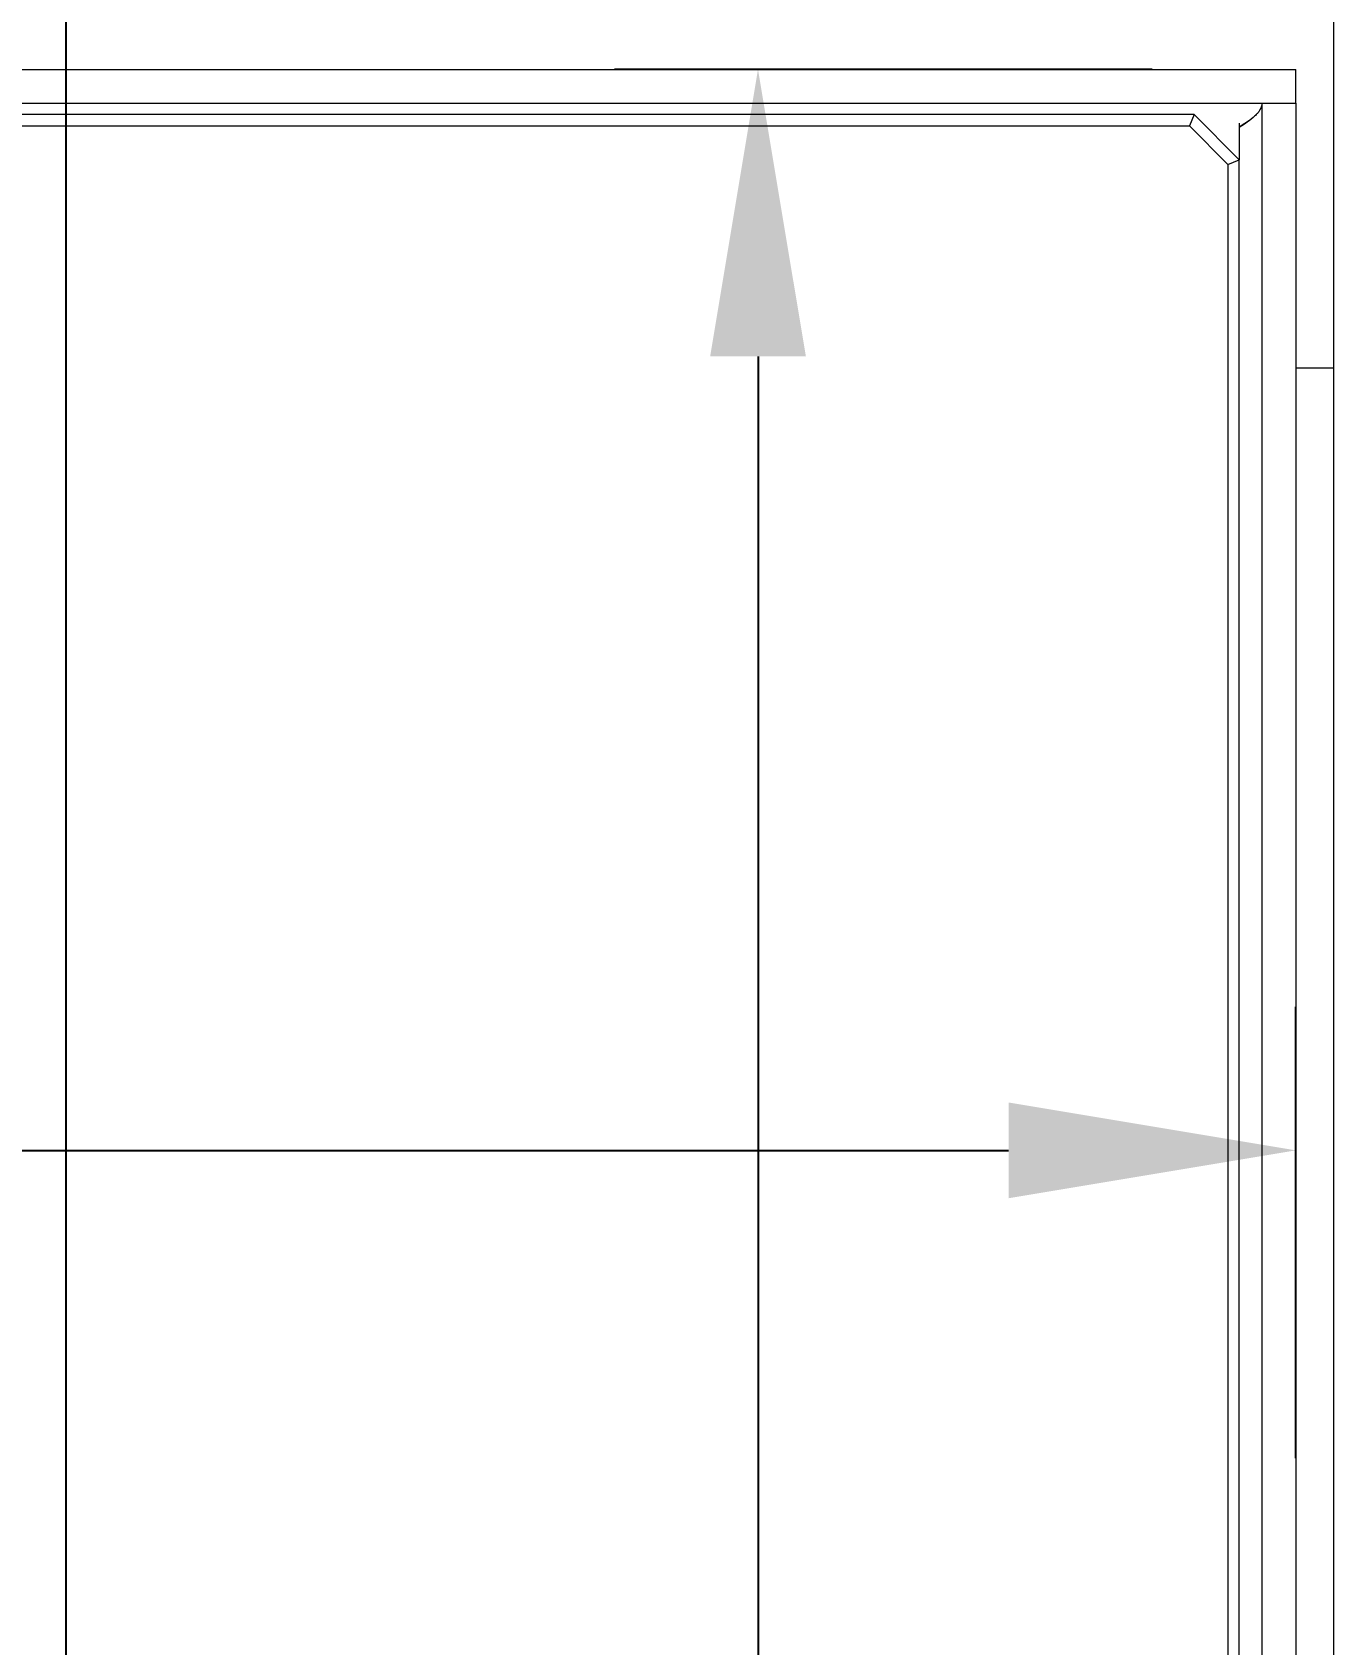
# Model space of a CAD drawing. Header units: inches. Extents: x -10 to 196, y -2 to 124.
# Drawn here: x 103.65 to 108.18, y 60.66 to 66.27 of the extents above; entities that cross this region are included whole.
import ezdxf

# ---------------------------------------------------------------- set-up
doc = ezdxf.new("R2010")
doc.units = ezdxf.units.IN
doc.layers.add('ZANO_R', color=7, linetype='Continuous', lineweight=0)
doc.layers.add('ZANO_W', color=1, linetype='Continuous', lineweight=0)
doc.styles.get("Standard").update_dxf_attribs({"font": 'arial.ttf'})
doc.dimstyles.new('amerykanie', dxfattribs={"dimtxt": 50, "dimasz": 50, "dimexe": 0.5, "dimexo": 0.5, "dimgap": 1, "dimtad": 1, "dimdec": 0, "dimzin": 0, "dimlunit": 5, "dimtxsty": 'Standard', "dimcen": 0.09, "dimclrd": 1, "dimclre": 1, "dimclrt": 1, "dimazin": 0, "dimtfac": 1, "dimtdec": 0, "dimtmove": 0, "dimatfit": 3, "dimfxl": 1, "dimtzin": 0, "dimarcsym": 1})

# ---------------------------------------------------------------- blocks, each defined once
blk = doc.blocks.new('*D392')
at = {"layer": 'ZANO_W', "color": 1, "lineweight": -2}
for p, q in [((107.5488, 66.1447), (105.6762, 66.1447)), ((106.1762, 65.1447), (106.1762, 50.6872)), ((107.5488, 49.6872), (105.6762, 49.6872))]:
    blk.add_line(p, q, dxfattribs=at)
at = {"layer": 'ZANO_W', "color": 1}
for points in [[(106.3429, 65.1447), (106.0095, 65.1447), (106.1762, 66.1447)], [(106.0095, 50.6872), (106.3429, 50.6872), (106.1762, 49.6872)]]:
    blk.add_solid(points, dxfattribs=at)
at = {"layer": 'ZANO_W', "color": 1, "insert": (104.8604, 57.916), "char_height": 1.625, "attachment_point": 5, "rotation": 90}
blk.add_mtext('421', dxfattribs=at)
blk = doc.blocks.new('*D393')
at = {"layer": 'ZANO_W', "color": 1, "lineweight": -2}
for p, q in [((105.6762, 69.1463), (103.2673, 69.1463)), ((103.7673, 47.6907), (103.7673, 68.1463)), ((105.6762, 46.6907), (103.2673, 46.6907))]:
    blk.add_line(p, q, dxfattribs=at)
at = {"layer": 'ZANO_W', "color": 1}
for points in [[(103.9339, 68.1463), (103.6006, 68.1463), (103.7673, 69.1463)], [(103.6006, 47.6907), (103.9339, 47.6907), (103.7673, 46.6907)]]:
    blk.add_solid(points, dxfattribs=at)
at = {"layer": 'ZANO_W', "color": 1, "insert": (102.4271, 57.9185), "char_height": 1.625, "attachment_point": 5, "rotation": 90}
blk.add_mtext('22 7/16', dxfattribs=at)
blk = doc.blocks.new('*D394')
at = {"layer": 'ZANO_W', "color": 1, "lineweight": -2}
for p, q in [((9.698, 61.3063), (9.698, 62.8789)), ((108.0488, 61.3063), (108.0488, 62.8789)), ((10.698, 62.3789), (107.0488, 62.3789))]:
    blk.add_line(p, q, dxfattribs=at)
at = {"layer": 'ZANO_W', "color": 1}
for points in [[(10.698, 62.5456), (10.698, 62.2122), (9.698, 62.3789)], [(107.0488, 62.2122), (107.0488, 62.5456), (108.0488, 62.3789)]]:
    blk.add_solid(points, dxfattribs=at)
at = {"layer": 'ZANO_W', "color": 1, "insert": (58.8734, 63.7197), "char_height": 1.625, "attachment_point": 5}
blk.add_mtext('98 3/8', dxfattribs=at)

msp = doc.modelspace()

# ---------------------------------------------------------------- linework, layer by layer
at = {"layer": 'ZANO_R'}
for p, q in [((108.18091, 60.34679), (108.18091, 69.07757)), ((97.90265, 66.14467), (108.04882, 66.14467)), ((108.04882, 66.02656), (108.04882, 66.14467)), ((97.93372, 66.02656), (108.04882, 66.02656)), ((107.92372, 66.0033), (107.92296, 66.00203)), ((107.92446, 66.00458), (107.92372, 66.0033)), ((107.92517, 66.00588), (107.92446, 66.00458)), ((107.92572, 66.00695), (107.92517, 66.00588)), ((107.92625, 66.00803), (107.92572, 66.00695)), ((107.92676, 66.00913), (107.92625, 66.00803)), ((107.92724, 66.01023), (107.92676, 66.00913)), ((107.9277, 66.01134), (107.92724, 66.01023)), ((107.92812, 66.01247), (107.9277, 66.01134)), ((107.92852, 66.0136), (107.92812, 66.01247)), ((107.92889, 66.01475), (107.92852, 66.0136)), ((107.92921, 66.01583), (107.92889, 66.01475)), ((107.92949, 66.01692), (107.92921, 66.01583)), ((107.92975, 66.01802), (107.92949, 66.01692)), ((107.92998, 66.01913), (107.92975, 66.01802)), ((107.93018, 66.02024), (107.92998, 66.01913)), ((107.93035, 66.02136), (107.93018, 66.02024)), ((107.93048, 66.02248), (107.93035, 66.02136)), ((107.93059, 66.02361), (107.93048, 66.02248)), ((107.9307, 66.02655), (107.9307, 49.80536)), ((108.04882, 66.02656), (108.04882, 49.80536)), ((107.69447, 65.98719), (97.93372, 65.98719)), ((97.93372, 65.94781), (107.67816, 65.94781)), ((107.69447, 65.98719), (107.67816, 65.94781)), ((107.67816, 65.94781), (107.81259, 65.81339)), ((107.85196, 65.8297), (107.69447, 65.98719)), ((107.85196, 65.95675), (107.85196, 65.8297)), ((107.87138, 65.95635), (107.85196, 65.94303)), ((107.87018, 65.95418), (107.85196, 65.94214)), ((107.87914, 65.96044), (107.87018, 65.95418)), ((107.89105, 65.96931), (107.87138, 65.95635)), ((107.88793, 65.96691), (107.87914, 65.96044)), ((107.89396, 65.97162), (107.88793, 65.96691)), ((107.89985, 65.97651), (107.89396, 65.97162)), ((107.90272, 65.97903), (107.89985, 65.97651)), ((107.90554, 65.98162), (107.90272, 65.97903)), ((107.90829, 65.98427), (107.90554, 65.98162)), ((107.91098, 65.98699), (107.90829, 65.98427)), ((107.91301, 65.98915), (107.91098, 65.98699)), ((107.91499, 65.99137), (107.91301, 65.98915)), ((107.9169, 65.99363), (107.91499, 65.99137)), ((107.91874, 65.99596), (107.9169, 65.99363)), ((107.91963, 65.99714), (107.91874, 65.99596)), ((107.9205, 65.99834), (107.91963, 65.99714)), ((107.92134, 65.99955), (107.9205, 65.99834)), ((107.92216, 66.00078), (107.92134, 65.99955)), ((107.92296, 66.00203), (107.92216, 66.00078)), ((107.81259, 65.81339), (107.85196, 65.8297)), ((107.81259, 65.81339), (107.81259, 50.01853)), ((107.85196, 50.00222), (107.85196, 65.8297)), ((108.18091, 65.10385), (108.04882, 65.10385))]:
    msp.add_line(p, q, dxfattribs=at)

# ---------------------------------------------------------------- dimensions: what is measured, and where the dimension line sits
at = {"layer": 'ZANO_W'}
dim = msp.add_linear_dim(base=(103.76727, 69.14627), p1=(106.1762, 46.69071), p2=(106.1762, 69.14627), angle=90, dimstyle='amerykanie', override={"dimtxt": 1.625, "dimasz": 1, "dimgap": 0.5, "dimdec": 4, "dimaunit": 1, "dimadec": 1, "dimtdec": 4, "dimtmove": 1, "dimfrac": 2}, dxfattribs=at)
dim.commit()
dim.dimension.update_dxf_attribs({"geometry": '*D393', "text_midpoint": (102.42706, 57.91849)})
dim = msp.add_linear_dim(base=(108.04882, 62.37889), p1=(9.69796, 60.80634), p2=(108.04882, 60.80634), dimstyle='amerykanie', override={"dimtxt": 1.625, "dimasz": 1, "dimgap": 0.5, "dimdec": 4, "dimaunit": 1, "dimadec": 1, "dimtdec": 4, "dimtmove": 1, "dimfrac": 2}, dxfattribs=at)
dim.commit()
dim.dimension.update_dxf_attribs({"geometry": '*D394', "text_midpoint": (58.87339, 63.71965)})
dim = msp.add_linear_dim(base=(106.1762, 49.68724), p1=(108.04882, 66.14467), p2=(108.04882, 49.68724), angle=90, text='421', dimstyle='amerykanie', override={"dimtxt": 1.625, "dimasz": 1, "dimgap": 0.5, "dimdec": 4, "dimaunit": 1, "dimadec": 1, "dimtdec": 4, "dimtmove": 1, "dimfrac": 2}, dxfattribs=at)
dim.commit()
dim.dimension.update_dxf_attribs({"geometry": '*D392', "text_midpoint": (104.86038, 57.91596)})

doc.saveas('drawing.dxf')
